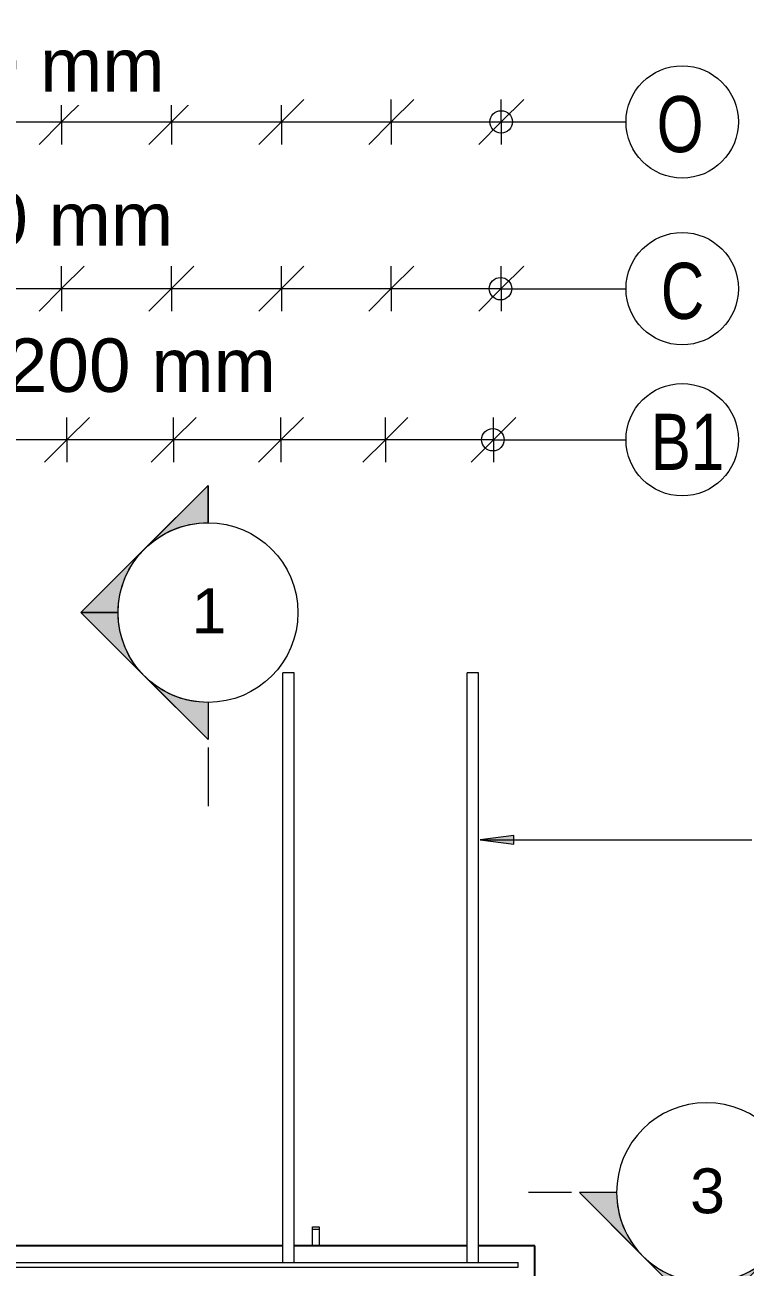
# Model space of a CAD drawing. Header units: millimetres. Extents: x 12965 to 23528, y -2876 to 5874.
# Drawn here: x 17343 to 18624, y 3662 to 5874 of the extents above; entities that cross this region are included whole.
import ezdxf

# ---------------------------------------------------------------- set-up
doc = ezdxf.new("R2010")
doc.units = ezdxf.units.MM
for name, color, linetype, lineweight in [('A-ANNO-DIMS', 211, 'Continuous', 9), ('A-ANNO-DIMS-40', 211, 'Continuous', 9), ('A-GENM', 13, 'Continuous', 18), ('A-WALL', 113, 'Continuous', 25), ('G-ANNO-SYMB', 111, 'Continuous', 9), ('S-RBAR', 171, 'Continuous', 18), ('S-RBAR-IDEN', 171, 'Continuous', 9)]:
    doc.layers.add(name, color=color, linetype=linetype, lineweight=lineweight)
doc.styles.add('Arial', font='arial.ttf', dxfattribs={"height": 80})
doc.styles.add('Arial_1', font='arial.ttf', dxfattribs={"height": 95.25})
doc.styles.add('Nirmala UI Semilight', font='NirmalaS.ttf', dxfattribs={"width": 0.8, "height": 100})
doc.dimstyles.new('Arrow_Filled_-_2_5_NI_UI', dxfattribs={"dimscale": 304.8, "dimtxt": 104.736395, "dimasz": 0.262467, "dimexe": 0.131234, "dimexo": 0.0625, "dimgap": 0.131234, "dimtad": 1, "dimdec": 0, "dimzin": 0, "dimdsep": 46, "dimtxsty": 'Nirmala UI Semilight', "dimblk1": 'OBLIQUE', "dimblk2": 'OBLIQUE', "dimsah": 1, "dimcen": 0.09, "dimazin": 0, "dimtfac": 1, "dimtdec": 4, "dimtix": 1, "dimtmove": 0, "dimatfit": 3, "dimfxl": 0.131234, "dimfxlon": 1, "dimtvp": 1, "dimtolj": 1, "dimtzin": 0, "dimarcsym": 2})
doc.dimstyles.new('Arrow_Filled_-_2_5_NI_UI_1', dxfattribs={"dimscale": 304.8, "dimtxt": 104.736395, "dimasz": 0.262467, "dimexe": 0.131234, "dimexo": 0.0625, "dimgap": 0.131234, "dimtad": 1, "dimdec": 0, "dimzin": 0, "dimdsep": 46, "dimtxsty": 'Arial_1', "dimblk1": 'OBLIQUE', "dimblk2": 'OBLIQUE', "dimsah": 1, "dimcen": 0.09, "dimazin": 0, "dimtfac": 1, "dimtdec": 4, "dimtix": 1, "dimtmove": 0, "dimatfit": 3, "dimfxl": 0.131234, "dimfxlon": 1, "dimtvp": 1, "dimtolj": 1, "dimtzin": 0, "dimarcsym": 2})

# ---------------------------------------------------------------- blocks, each defined once
blk = doc.blocks.new('RR spread anchor face based - RR-SA-4_0-180-V1-Elevation Front 1')
at = {"layer": 'A-GENM'}
for p, q in [((17854.1, 3728.8), (17854.1, 3733.8)), ((17854.1, 3733.8), (17866.1, 3733.8)), ((17854.1, 3700), (17854.1, 3728.8)), ((17866.1, 3728.8), (17854.1, 3728.8)), ((17866.1, 3733.8), (17866.1, 3728.8)), ((17866.1, 3728.8), (17866.1, 3700))]:
    blk.add_line(p, q, dxfattribs=at)
blk = doc.blocks.new('Detail View - M_Section Head - Filled SHOP DWG-1002450-Elevation Front 1')
at = {"layer": 'G-ANNO-SYMB'}
h = blk.add_hatch(color=256, dxfattribs=at)
edge = h.paths.add_edge_path()
edge.add_line((18329.2, 3794.8), (18395.4, 3794.8))
edge.add_arc((18555.4, 3794.8), 160, 180, 225)
edge.add_line((18442.3, 3681.7), (18329.2, 3794.8))
h = blk.add_hatch(color=256, dxfattribs=at)
edge = h.paths.add_edge_path()
edge.add_line((18781.7, 3794.8), (18668.6, 3681.7))
edge.add_arc((18555.4, 3794.8), 160, 315, 360)
edge.add_line((18715.4, 3794.8), (18781.7, 3794.8))
h = blk.add_hatch(color=256, dxfattribs=at)
edge = h.paths.add_edge_path()
edge.add_line((18555.4, 3568.5), (18442.3, 3681.7))
edge.add_arc((18555.4, 3794.8), 160, 225, 270)
edge.add_line((18555.4, 3634.8), (18555.4, 3568.5))
h = blk.add_hatch(color=256, dxfattribs=at)
edge = h.paths.add_edge_path()
edge.add_line((18555.4, 3568.5), (18555.4, 3634.8))
edge.add_arc((18555.4, 3794.8), 160, 270, 315)
edge.add_line((18668.6, 3681.7), (18555.4, 3568.5))
for p, q in [((18555.4, 3568.5), (18329.2, 3794.8)), ((18395.4, 3794.8), (18329.2, 3794.8)), ((18329.2, 3794.8), (18442.3, 3681.7)), ((18395.4, 3794.8), (18329.2, 3794.8)), ((18555.4, 3568.5), (18781.7, 3794.8)), ((18668.6, 3681.7), (18781.7, 3794.8)), ((18715.4, 3794.8), (18781.7, 3794.8)), ((18781.7, 3794.8), (18715.4, 3794.8)), ((18442.3, 3681.7), (18555.4, 3568.5)), ((18555.4, 3568.5), (18668.6, 3681.7)), ((18555.4, 3634.8), (18555.4, 3568.5)), ((18555.4, 3568.5), (18555.4, 3634.8))]:
    blk.add_line(p, q, dxfattribs=at)
for start, end in [(360, 180), (180, 360), (180, 225), (315, 0), (225, 270), (270, 315)]:
    blk.add_arc((18555.4, 3794.8), 160, start, end, dxfattribs=at)
blk = doc.blocks.new('M_Rebar Tag_rfa MARK - DOT 1 MM-794228-Elevation Front 1')
at = {"layer": 'S-RBAR-IDEN'}
blk.add_circle((18512.2, 5701.1), 100, dxfattribs=at)
blk = doc.blocks.new('DIMBLOCK1-Elevation Front 1')
at = {"layer": 'A-ANNO-DIMS-40'}
for p, q in [((17984.1, 5135.1), (18024.1, 5175.1)), ((17984.1, 5135.1), (17984.1, 5175.1)), ((18176.4, 5135.1), (18216.4, 5175.1)), ((18176.4, 5135.1), (18176.4, 5175.1)), ((17984.1, 5135.1), (17944.1, 5095.1)), ((18176.4, 5135.1), (17984.1, 5135.1)), ((17984.1, 5135.1), (17984.1, 5095.1)), ((18176.4, 5135.1), (18136.4, 5095.1)), ((18176.4, 5135.1), (18176.4, 5095.1))]:
    blk.add_line(p, q, dxfattribs=at)
blk = doc.blocks.new('_Oblique')
at = {"color": 0, "linetype": 'ByBlock', "lineweight": -2}
blk.add_line((-0.5, -0.5), (0.5, 0.5), dxfattribs=at)
blk = doc.blocks.new('DIMBLOCK2-Elevation Front 1')
at = {"layer": 'A-ANNO-DIMS-40'}
for p, q in [((17798.1, 5135.1), (17838.1, 5175.1)), ((17798.1, 5135.1), (17798.1, 5175.1)), ((17984.1, 5135.1), (18024.1, 5175.1)), ((17984.1, 5135.1), (17984.1, 5175.1)), ((17798.1, 5135.1), (17758.1, 5095.1)), ((17984.1, 5135.1), (17798.1, 5135.1)), ((17798.1, 5135.1), (17798.1, 5095.1)), ((17984.1, 5135.1), (17944.1, 5095.1)), ((17984.1, 5135.1), (17984.1, 5095.1))]:
    blk.add_line(p, q, dxfattribs=at)
blk = doc.blocks.new('DIMBLOCK3-Elevation Front 1')
at = {"layer": 'A-ANNO-DIMS-40'}
for p, q in [((17607.1, 5135.1), (17647.1, 5175.1)), ((17607.1, 5135.1), (17607.1, 5175.1)), ((17798.1, 5135.1), (17838.1, 5175.1)), ((17798.1, 5135.1), (17798.1, 5175.1)), ((17607.1, 5135.1), (17567.1, 5095.1)), ((17798.1, 5135.1), (17607.1, 5135.1)), ((17607.1, 5135.1), (17607.1, 5095.1)), ((17798.1, 5135.1), (17758.1, 5095.1)), ((17798.1, 5135.1), (17798.1, 5095.1))]:
    blk.add_line(p, q, dxfattribs=at)
blk = doc.blocks.new('DIMBLOCK4-Elevation Front 1')
at = {"layer": 'A-ANNO-DIMS-40'}
for p, q in [((17417.3, 5135.1), (17457.3, 5175.1)), ((17417.3, 5135.1), (17417.3, 5175.1)), ((17607.1, 5135.1), (17647.1, 5175.1)), ((17607.1, 5135.1), (17607.1, 5175.1)), ((17417.3, 5135.1), (17377.3, 5095.1)), ((17607.1, 5135.1), (17417.3, 5135.1)), ((17417.3, 5135.1), (17417.3, 5095.1)), ((17607.1, 5135.1), (17567.1, 5095.1)), ((17607.1, 5135.1), (17607.1, 5095.1))]:
    blk.add_line(p, q, dxfattribs=at)
blk = doc.blocks.new('DIMBLOCK5-Elevation Front 1')
at = {"layer": 'A-ANNO-DIMS-40'}
for p, q in [((17208.8, 5135.1), (17248.8, 5175.1)), ((17208.8, 5135.1), (17208.8, 5175.1)), ((17417.3, 5135.1), (17457.3, 5175.1)), ((17417.3, 5135.1), (17417.3, 5175.1)), ((17208.8, 5135.1), (17168.8, 5095.1)), ((17417.3, 5135.1), (17208.8, 5135.1)), ((17208.8, 5135.1), (17208.8, 5095.1)), ((17417.3, 5135.1), (17377.3, 5095.1)), ((17417.3, 5135.1), (17417.3, 5095.1))]:
    blk.add_line(p, q, dxfattribs=at)
blk = doc.blocks.new('DIMBLOCK11-Elevation Front 1')
at = {"layer": 'A-ANNO-DIMS-40'}
for p, q in [((17798.1, 5135.1), (17838.1, 5175.1)), ((17798.1, 5135.1), (17798.1, 5175.1)), ((17984.1, 5135.1), (18024.1, 5175.1)), ((17984.1, 5135.1), (17984.1, 5175.1)), ((18176.4, 5135.1), (18216.4, 5175.1)), ((18176.4, 5135.1), (18176.4, 5175.1)), ((17798.1, 5135.1), (17758.1, 5095.1)), ((17984.1, 5135.1), (17798.1, 5135.1)), ((17798.1, 5135.1), (17798.1, 5095.1)), ((17984.1, 5135.1), (17944.1, 5095.1)), ((18176.4, 5135.1), (17984.1, 5135.1)), ((18176.4, 5135.1), (17984.1, 5135.1)), ((17984.1, 5135.1), (17984.1, 5095.1)), ((18176.4, 5135.1), (18136.4, 5095.1)), ((18176.4, 5135.1), (18176.4, 5095.1))]:
    blk.add_line(p, q, dxfattribs=at)
blk = doc.blocks.new('_None')
blk = doc.blocks.new('DIMBLOCK12-Elevation Front 1')
at = {"layer": 'A-ANNO-DIMS-40'}
for p, q in [((17607.1, 5135.1), (17647.1, 5175.1)), ((17607.1, 5135.1), (17607.1, 5175.1)), ((17798.1, 5135.1), (17838.1, 5175.1)), ((17798.1, 5135.1), (17798.1, 5175.1)), ((17984.1, 5135.1), (18024.1, 5175.1)), ((17984.1, 5135.1), (17984.1, 5175.1)), ((17607.1, 5135.1), (17567.1, 5095.1)), ((17798.1, 5135.1), (17607.1, 5135.1)), ((17607.1, 5135.1), (17607.1, 5095.1)), ((17798.1, 5135.1), (17758.1, 5095.1)), ((17984.1, 5135.1), (17798.1, 5135.1)), ((17984.1, 5135.1), (17798.1, 5135.1)), ((17798.1, 5135.1), (17798.1, 5095.1)), ((17984.1, 5135.1), (17944.1, 5095.1)), ((17984.1, 5135.1), (17984.1, 5095.1))]:
    blk.add_line(p, q, dxfattribs=at)
blk = doc.blocks.new('DIMBLOCK13-Elevation Front 1')
at = {"layer": 'A-ANNO-DIMS-40'}
for p, q in [((17417.3, 5135.1), (17457.3, 5175.1)), ((17417.3, 5135.1), (17417.3, 5175.1)), ((17607.1, 5135.1), (17647.1, 5175.1)), ((17607.1, 5135.1), (17607.1, 5175.1)), ((17798.1, 5135.1), (17838.1, 5175.1)), ((17798.1, 5135.1), (17798.1, 5175.1)), ((17417.3, 5135.1), (17377.3, 5095.1)), ((17607.1, 5135.1), (17417.3, 5135.1)), ((17417.3, 5135.1), (17417.3, 5095.1)), ((17607.1, 5135.1), (17567.1, 5095.1)), ((17798.1, 5135.1), (17607.1, 5135.1)), ((17798.1, 5135.1), (17607.1, 5135.1)), ((17607.1, 5135.1), (17607.1, 5095.1)), ((17798.1, 5135.1), (17758.1, 5095.1)), ((17798.1, 5135.1), (17798.1, 5095.1))]:
    blk.add_line(p, q, dxfattribs=at)
blk = doc.blocks.new('DIMBLOCK14-Elevation Front 1')
at = {"layer": 'A-ANNO-DIMS-40'}
for p, q in [((17208.8, 5135.1), (17248.8, 5175.1)), ((17208.8, 5135.1), (17208.8, 5175.1)), ((17417.3, 5135.1), (17457.3, 5175.1)), ((17417.3, 5135.1), (17417.3, 5175.1)), ((17607.1, 5135.1), (17647.1, 5175.1)), ((17607.1, 5135.1), (17607.1, 5175.1)), ((17208.8, 5135.1), (17168.8, 5095.1)), ((17417.3, 5135.1), (17208.8, 5135.1)), ((17208.8, 5135.1), (17208.8, 5095.1)), ((17417.3, 5135.1), (17377.3, 5095.1)), ((17607.1, 5135.1), (17417.3, 5135.1)), ((17607.1, 5135.1), (17417.3, 5135.1)), ((17417.3, 5135.1), (17417.3, 5095.1)), ((17607.1, 5135.1), (17567.1, 5095.1)), ((17607.1, 5135.1), (17607.1, 5095.1))]:
    blk.add_line(p, q, dxfattribs=at)
blk = doc.blocks.new('DIMBLOCK15-Elevation Front 1')
at = {"layer": 'A-ANNO-DIMS-40'}
for p, q in [((17020.2, 5135.1), (17060.2, 5175.1)), ((17020.2, 5135.1), (17020.2, 5175.1)), ((17208.8, 5135.1), (17248.8, 5175.1)), ((17208.8, 5135.1), (17208.8, 5175.1)), ((17417.3, 5135.1), (17457.3, 5175.1)), ((17417.3, 5135.1), (17417.3, 5175.1)), ((17020.2, 5135.1), (16980.2, 5095.1)), ((17208.8, 5135.1), (17020.2, 5135.1)), ((17020.2, 5135.1), (17020.2, 5095.1)), ((17208.8, 5135.1), (17168.8, 5095.1)), ((17417.3, 5135.1), (17208.8, 5135.1)), ((17417.3, 5135.1), (17208.8, 5135.1)), ((17208.8, 5135.1), (17208.8, 5095.1)), ((17417.3, 5135.1), (17377.3, 5095.1)), ((17417.3, 5135.1), (17417.3, 5095.1))]:
    blk.add_line(p, q, dxfattribs=at)
blk = doc.blocks.new('DIMBLOCK24-Elevation Front 1')
at = {"layer": 'A-ANNO-DIMS-40'}
for p, q in [((17212.4, 5404.3), (17252.4, 5444.3)), ((17212.4, 5404.3), (17212.4, 5444.3)), ((17407.9, 5404.3), (17447.9, 5444.3)), ((17407.9, 5404.3), (17407.9, 5444.3)), ((17212.4, 5404.3), (17172.4, 5364.3)), ((17212.4, 5404.3), (17407.9, 5404.3)), ((17212.4, 5404.3), (17212.4, 5364.3)), ((17407.9, 5404.3), (17367.9, 5364.3)), ((17407.9, 5404.3), (17407.9, 5364.3))]:
    blk.add_line(p, q, dxfattribs=at)
blk = doc.blocks.new('DIMBLOCK25-Elevation Front 1')
at = {"layer": 'A-ANNO-DIMS-40'}
for p, q in [((17407.9, 5404.3), (17447.9, 5444.3)), ((17407.9, 5404.3), (17407.9, 5444.3)), ((17603.4, 5404.3), (17643.4, 5444.3)), ((17603.4, 5404.3), (17603.4, 5444.3)), ((17407.9, 5404.3), (17367.9, 5364.3)), ((17407.9, 5404.3), (17603.4, 5404.3)), ((17407.9, 5404.3), (17407.9, 5364.3)), ((17603.4, 5404.3), (17563.4, 5364.3)), ((17603.4, 5404.3), (17603.4, 5364.3))]:
    blk.add_line(p, q, dxfattribs=at)
blk = doc.blocks.new('DIMBLOCK26-Elevation Front 1')
at = {"layer": 'A-ANNO-DIMS-40'}
for p, q in [((17603.4, 5404.3), (17643.4, 5444.3)), ((17603.4, 5404.3), (17603.4, 5444.3)), ((17799, 5404.3), (17839, 5444.3)), ((17799, 5404.3), (17799, 5444.3)), ((17603.4, 5404.3), (17563.4, 5364.3)), ((17603.4, 5404.3), (17799, 5404.3)), ((17603.4, 5404.3), (17603.4, 5364.3)), ((17799, 5404.3), (17759, 5364.3)), ((17799, 5404.3), (17799, 5364.3))]:
    blk.add_line(p, q, dxfattribs=at)
blk = doc.blocks.new('DIMBLOCK27-Elevation Front 1')
at = {"layer": 'A-ANNO-DIMS-40'}
for p, q in [((17799, 5404.3), (17839, 5444.3)), ((17799, 5404.3), (17799, 5444.3)), ((17994.5, 5404.3), (18034.5, 5444.3)), ((17994.5, 5404.3), (17994.5, 5444.3)), ((17799, 5404.3), (17759, 5364.3)), ((17799, 5404.3), (17994.5, 5404.3)), ((17799, 5404.3), (17799, 5364.3)), ((17994.5, 5404.3), (17954.5, 5364.3)), ((17994.5, 5404.3), (17994.5, 5364.3))]:
    blk.add_line(p, q, dxfattribs=at)
blk = doc.blocks.new('DIMBLOCK28-Elevation Front 1')
at = {"layer": 'A-ANNO-DIMS-40'}
for p, q in [((17994.5, 5404.3), (18034.5, 5444.3)), ((17994.5, 5404.3), (17994.5, 5444.3)), ((18190.1, 5404.3), (18230.1, 5444.3)), ((18190.1, 5404.3), (18190.1, 5444.3)), ((17994.5, 5404.3), (17954.5, 5364.3)), ((17994.5, 5404.3), (18190.1, 5404.3)), ((17994.5, 5404.3), (17994.5, 5364.3)), ((18190.1, 5404.3), (18150.1, 5364.3)), ((18190.1, 5404.3), (18190.1, 5364.3))]:
    blk.add_line(p, q, dxfattribs=at)
blk = doc.blocks.new('DIMBLOCK29-Elevation Front 1')
at = {"layer": 'A-ANNO-DIMS-40'}
for p, q in [((16234.6, 5404.3), (16274.6, 5444.3)), ((16234.6, 5404.3), (16234.6, 5444.3)), ((16430.2, 5404.3), (16470.2, 5444.3)), ((16430.2, 5404.3), (16430.2, 5444.3)), ((16625.7, 5404.3), (16665.7, 5444.3)), ((16625.7, 5404.3), (16625.7, 5444.3)), ((16821.3, 5404.3), (16861.3, 5444.3)), ((16821.3, 5404.3), (16821.3, 5444.3)), ((17016.8, 5404.3), (17056.8, 5444.3)), ((17016.8, 5404.3), (17016.8, 5444.3)), ((17212.4, 5404.3), (17252.4, 5444.3)), ((17212.4, 5404.3), (17212.4, 5444.3)), ((17407.9, 5404.3), (17447.9, 5444.3)), ((17407.9, 5404.3), (17407.9, 5444.3)), ((17603.4, 5404.3), (17643.4, 5444.3)), ((17603.4, 5404.3), (17603.4, 5444.3)), ((17799, 5404.3), (17839, 5444.3)), ((17799, 5404.3), (17799, 5444.3)), ((17994.5, 5404.3), (18034.5, 5444.3)), ((17994.5, 5404.3), (17994.5, 5444.3)), ((18190.1, 5404.3), (18230.1, 5444.3)), ((18190.1, 5404.3), (18190.1, 5444.3)), ((16234.6, 5404.3), (16194.6, 5364.3)), ((16234.6, 5404.3), (18190.1, 5404.3)), ((16234.6, 5404.3), (16430.2, 5404.3)), ((16234.6, 5404.3), (16234.6, 5364.3)), ((16430.2, 5404.3), (16390.2, 5364.3)), ((16430.2, 5404.3), (16625.7, 5404.3)), ((16430.2, 5404.3), (16430.2, 5364.3)), ((16625.7, 5404.3), (16585.7, 5364.3)), ((16625.7, 5404.3), (16821.3, 5404.3)), ((16625.7, 5404.3), (16625.7, 5364.3)), ((16821.3, 5404.3), (16781.3, 5364.3)), ((16821.3, 5404.3), (17016.8, 5404.3)), ((16821.3, 5404.3), (16821.3, 5364.3)), ((17016.8, 5404.3), (16976.8, 5364.3)), ((17016.8, 5404.3), (17212.4, 5404.3)), ((17016.8, 5404.3), (17016.8, 5364.3)), ((17212.4, 5404.3), (17172.4, 5364.3)), ((17212.4, 5404.3), (17407.9, 5404.3)), ((17212.4, 5404.3), (17212.4, 5364.3)), ((17407.9, 5404.3), (17367.9, 5364.3)), ((17407.9, 5404.3), (17603.4, 5404.3)), ((17407.9, 5404.3), (17407.9, 5364.3)), ((17603.4, 5404.3), (17563.4, 5364.3)), ((17603.4, 5404.3), (17799, 5404.3)), ((17603.4, 5404.3), (17603.4, 5364.3)), ((17799, 5404.3), (17759, 5364.3)), ((17799, 5404.3), (17994.5, 5404.3)), ((17799, 5404.3), (17799, 5364.3)), ((17994.5, 5404.3), (17954.5, 5364.3)), ((17994.5, 5404.3), (18190.1, 5404.3)), ((17994.5, 5404.3), (17994.5, 5364.3)), ((18190.1, 5404.3), (18150.1, 5364.3)), ((18190.1, 5404.3), (18190.1, 5364.3))]:
    blk.add_line(p, q, dxfattribs=at)
blk = doc.blocks.new('DIMBLOCK191-Elevation Front 1')
at = {"layer": 'A-ANNO-DIMS-40'}
for p, q in [((17212.4, 5701.1), (17252.4, 5741.1)), ((17212.4, 5701.1), (17212.4, 5741.1)), ((17407.9, 5701.1), (17447.9, 5741.1)), ((17407.9, 5701.1), (17407.9, 5741.1)), ((17212.4, 5701.1), (17172.4, 5661.1)), ((17212.4, 5701.1), (17407.9, 5701.1)), ((17212.4, 5701.1), (17212.4, 5661.1)), ((17407.9, 5701.1), (17367.9, 5661.1)), ((17407.9, 5701.1), (17407.9, 5661.1))]:
    blk.add_line(p, q, dxfattribs=at)
blk = doc.blocks.new('DIMBLOCK192-Elevation Front 1')
at = {"layer": 'A-ANNO-DIMS-40'}
for p, q in [((17407.9, 5701.1), (17447.9, 5741.1)), ((17407.9, 5701.1), (17407.9, 5741.1)), ((17603.4, 5701.1), (17643.4, 5741.1)), ((17603.4, 5701.1), (17603.4, 5741.1)), ((17407.9, 5701.1), (17367.9, 5661.1)), ((17407.9, 5701.1), (17603.4, 5701.1)), ((17407.9, 5701.1), (17407.9, 5661.1)), ((17603.4, 5701.1), (17563.4, 5661.1)), ((17603.4, 5701.1), (17603.4, 5661.1))]:
    blk.add_line(p, q, dxfattribs=at)
blk = doc.blocks.new('DIMBLOCK193-Elevation Front 1')
at = {"layer": 'A-ANNO-DIMS-40'}
for p, q in [((17603.4, 5701.1), (17643.4, 5741.1)), ((17603.4, 5701.1), (17603.4, 5741.1)), ((17799, 5701.1), (17839, 5741.1)), ((17799, 5701.1), (17799, 5741.1)), ((17603.4, 5701.1), (17563.4, 5661.1)), ((17603.4, 5701.1), (17799, 5701.1)), ((17603.4, 5701.1), (17603.4, 5661.1)), ((17799, 5701.1), (17759, 5661.1)), ((17799, 5701.1), (17799, 5661.1))]:
    blk.add_line(p, q, dxfattribs=at)
blk = doc.blocks.new('DIMBLOCK194-Elevation Front 1')
at = {"layer": 'A-ANNO-DIMS-40'}
for p, q in [((17799, 5701.1), (17839, 5741.1)), ((17799, 5701.1), (17799, 5741.1)), ((17994.5, 5701.1), (18034.5, 5741.1)), ((17994.5, 5701.1), (17994.5, 5741.1)), ((17799, 5701.1), (17759, 5661.1)), ((17799, 5701.1), (17994.5, 5701.1)), ((17799, 5701.1), (17799, 5661.1)), ((17994.5, 5701.1), (17954.5, 5661.1)), ((17994.5, 5701.1), (17994.5, 5661.1))]:
    blk.add_line(p, q, dxfattribs=at)
blk = doc.blocks.new('DIMBLOCK195-Elevation Front 1')
at = {"layer": 'A-ANNO-DIMS-40'}
for p, q in [((17994.5, 5701.1), (18034.5, 5741.1)), ((17994.5, 5701.1), (17994.5, 5741.1)), ((18190.1, 5701.1), (18230.1, 5741.1)), ((18190.1, 5701.1), (18190.1, 5741.1)), ((17994.5, 5701.1), (17954.5, 5661.1)), ((17994.5, 5701.1), (18190.1, 5701.1)), ((17994.5, 5701.1), (17994.5, 5661.1)), ((18190.1, 5701.1), (18150.1, 5661.1)), ((18190.1, 5701.1), (18190.1, 5661.1))]:
    blk.add_line(p, q, dxfattribs=at)
blk = doc.blocks.new('DIMBLOCK196-Elevation Front 1')
at = {"layer": 'A-ANNO-DIMS-40'}
for p, q in [((16234.6, 5701.1), (16274.6, 5741.1)), ((16234.6, 5701.1), (16234.6, 5741.1)), ((16430.2, 5701.1), (16470.2, 5741.1)), ((16430.2, 5701.1), (16430.2, 5741.1)), ((16625.7, 5701.1), (16665.7, 5741.1)), ((16625.7, 5701.1), (16625.7, 5741.1)), ((16821.3, 5701.1), (16861.3, 5741.1)), ((16821.3, 5701.1), (16821.3, 5741.1)), ((17016.8, 5701.1), (17056.8, 5741.1)), ((17016.8, 5701.1), (17016.8, 5741.1)), ((17212.4, 5701.1), (17252.4, 5741.1)), ((17212.4, 5701.1), (17212.4, 5741.1)), ((17407.9, 5701.1), (17447.9, 5741.1)), ((17407.9, 5701.1), (17407.9, 5741.1)), ((17603.4, 5701.1), (17643.4, 5741.1)), ((17603.4, 5701.1), (17603.4, 5741.1)), ((17799, 5701.1), (17839, 5741.1)), ((17799, 5701.1), (17799, 5741.1)), ((17994.5, 5701.1), (18034.5, 5741.1)), ((17994.5, 5701.1), (17994.5, 5741.1)), ((18190.1, 5701.1), (18230.1, 5741.1)), ((18190.1, 5701.1), (18190.1, 5741.1)), ((16234.6, 5701.1), (16194.6, 5661.1)), ((16234.6, 5701.1), (18190.1, 5701.1)), ((16234.6, 5701.1), (16430.2, 5701.1)), ((16234.6, 5701.1), (16234.6, 5661.1)), ((16430.2, 5701.1), (16390.2, 5661.1)), ((16430.2, 5701.1), (16625.7, 5701.1)), ((16430.2, 5701.1), (16430.2, 5661.1)), ((16625.7, 5701.1), (16585.7, 5661.1)), ((16625.7, 5701.1), (16821.3, 5701.1)), ((16625.7, 5701.1), (16625.7, 5661.1)), ((16821.3, 5701.1), (16781.3, 5661.1)), ((16821.3, 5701.1), (17016.8, 5701.1)), ((16821.3, 5701.1), (16821.3, 5661.1)), ((17016.8, 5701.1), (16976.8, 5661.1)), ((17016.8, 5701.1), (17212.4, 5701.1)), ((17016.8, 5701.1), (17016.8, 5661.1)), ((17212.4, 5701.1), (17172.4, 5661.1)), ((17212.4, 5701.1), (17407.9, 5701.1)), ((17212.4, 5701.1), (17212.4, 5661.1)), ((17407.9, 5701.1), (17367.9, 5661.1)), ((17407.9, 5701.1), (17603.4, 5701.1)), ((17407.9, 5701.1), (17407.9, 5661.1)), ((17603.4, 5701.1), (17563.4, 5661.1)), ((17603.4, 5701.1), (17799, 5701.1)), ((17603.4, 5701.1), (17603.4, 5661.1)), ((17799, 5701.1), (17759, 5661.1)), ((17799, 5701.1), (17994.5, 5701.1)), ((17799, 5701.1), (17799, 5661.1)), ((17994.5, 5701.1), (17954.5, 5661.1)), ((17994.5, 5701.1), (18190.1, 5701.1)), ((17994.5, 5701.1), (17994.5, 5661.1)), ((18190.1, 5701.1), (18150.1, 5661.1)), ((18190.1, 5701.1), (18190.1, 5661.1))]:
    blk.add_line(p, q, dxfattribs=at)

msp = doc.modelspace()

# ---------------------------------------------------------------- hatches: boundary and pattern name
at = {"layer": 'S-RBAR-IDEN'}
msp.add_hatch(color=256, dxfattribs=at).paths.add_polyline_path([(18152.7, 4422.8), (18212.7, 4414.9), (18212.7, 4430.7)])

# ---------------------------------------------------------------- linework, layer by layer
at = {"layer": 'A-WALL'}
for p, q in [((17801.6, 3700), (17221.6, 3700)), ((18129.8, 3700), (17821.6, 3700)), ((18250.1, 3700), (18149.8, 3700)), ((18250.1, 3630), (18250.1, 3700))]:
    msp.add_line(p, q, dxfattribs=at)
at = {"layer": 'G-ANNO-SYMB'}
for p, q in [((17668.5, 4587.5), (17668.5, 4482.6)), ((18315.4, 3794.8), (18238.6, 3794.8))]:
    msp.add_line(p, q, dxfattribs=at)
at = {"layer": 'S-RBAR'}
for p, q in [((17821.6, 4720), (17801.6, 4720)), ((17801.6, 3670), (17801.6, 4720)), ((17821.6, 3670), (17821.6, 4720)), ((18149.8, 4720), (18129.8, 4720)), ((18129.8, 3670), (18129.8, 4720)), ((18149.8, 3670), (18149.8, 4720)), ((16204.6, 3670), (18220.1, 3670)), ((16204.6, 3662), (18220.1, 3662)), ((18220.1, 3662), (18220.1, 3670))]:
    msp.add_line(p, q, dxfattribs=at)
at = {"layer": 'S-RBAR-IDEN'}
for p, q in [((18190, 5701.1), (18412.2, 5701.1)), ((18188.8, 5404.2), (18412.2, 5404.2)), ((18175.2, 5135.3), (18412.2, 5135.3)), ((18212.7, 4430.7), (18152.7, 4422.8)), ((18212.7, 4414.9), (18212.7, 4430.7)), ((18152.7, 4422.8), (18212.7, 4414.9)), ((18152.7, 4422.8), (18636, 4422.8))]:
    msp.add_line(p, q, dxfattribs=at)
for centre in [(18190, 5701.1), (18188.8, 5404.2), (18175.2, 5135.3)]:
    msp.add_circle(centre, 20, dxfattribs=at)

# ---------------------------------------------------------------- block references
at = {"layer": 'A-GENM'}
msp.add_blockref('RR spread anchor face based - RR-SA-4_0-180-V1-Elevation Front 1', (0, 0), dxfattribs=at)
at = {"layer": 'G-ANNO-SYMB', "extrusion": (0, 0, -1), "rotation": 90.00000000000038}
msp.add_blockref('Detail View - M_Section Head - Filled SHOP DWG-1002450-Elevation Front 1', (-13873.7, -13727.9), dxfattribs=at)
at = {"layer": 'G-ANNO-SYMB'}
msp.add_blockref('Detail View - M_Section Head - Filled SHOP DWG-1002450-Elevation Front 1', (0, 0), dxfattribs=at)
at = {"layer": 'S-RBAR-IDEN'}
for p in [(0, 0), (0, -296.9), (0, -565.8)]:
    msp.add_blockref('M_Rebar Tag_rfa MARK - DOT 1 MM-794228-Elevation Front 1', p, dxfattribs=at)

# ---------------------------------------------------------------- texts
at = {"layer": 'G-ANNO-SYMB', "char_height": 80, "width": 76.962, "attachment_point": 1, "style": 'Arial'}
for s, insert in [('1', (17639.1, 4870.6)), ('3', (18526.1, 3837.9))]:
    msp.add_mtext(s, dxfattribs=dict(at, insert=insert))
at = {"layer": 'S-RBAR-IDEN', "char_height": 100, "attachment_point": 1, "style": 'Nirmala UI Semilight'}
for s, insert, width in [('O', (18466.8, 5747.2), 102.616), ('C', (18474.1, 5450.3), 84.658), ('B1', (18456.2, 5181.4), 128.27)]:
    msp.add_mtext(s, dxfattribs=dict(at, insert=insert, width=width))

# ---------------------------------------------------------------- dimensions: what is measured, and where the dimension line sits
at = {"layer": 'A-ANNO-DIMS'}
for base, p1, p2, text, dimstyle, override, picture, middle in [((18190.1, 5701.1), (16234.6, 5661.1), (18190.1, 5661.1), '1955', 'Arrow_Filled_-_2_5_NI_UI', {"dimpost": '<>', "dimblk1": 'None', "dimblk2": 'None', "dimsah": 1, "dimfxl": 1955.420192}, 'DIMBLOCK196-Elevation Front 1', (17212.4, 5793.1)), ((17407.9, 5701.1), (17212.4, 5661.1), (17407.9, 5661.1), ' ', 'Arrow_Filled_-_2_5_NI_UI', {"dimpost": '<>', "dimfxl": 195.542019}, 'DIMBLOCK191-Elevation Front 1', (17310.1, 5701.1)), ((17603.4, 5701.1), (17407.9, 5661.1), (17603.4, 5661.1), ' ', 'Arrow_Filled_-_2_5_NI_UI', {"dimpost": '<>', "dimfxl": 195.542019}, 'DIMBLOCK192-Elevation Front 1', (17505.7, 5701.1)), ((17799, 5701.1), (17603.4, 5661.1), (17799, 5661.1), ' ', 'Arrow_Filled_-_2_5_NI_UI', {"dimpost": '<>', "dimfxl": 195.542019}, 'DIMBLOCK193-Elevation Front 1', (17701.2, 5701.1)), ((17994.5, 5701.1), (17799, 5661.1), (17994.5, 5661.1), ' ', 'Arrow_Filled_-_2_5_NI_UI', {"dimpost": '<>', "dimfxl": 195.542019}, 'DIMBLOCK194-Elevation Front 1', (17896.8, 5701.1)), ((18190.1, 5701.1), (17994.5, 5661.1), (18190.1, 5661.1), ' ', 'Arrow_Filled_-_2_5_NI_UI', {"dimpost": '<>', "dimfxl": 195.542019}, 'DIMBLOCK195-Elevation Front 1', (18092.3, 5701.1)), ((18190.1, 5404.3), (16234.6, 5364.3), (18190.1, 5364.3), '1955', 'Arrow_Filled_-_2_5_NI_UI_1', {"dimpost": '<>', "dimblk1": 'None', "dimblk2": 'None', "dimsah": 1, "dimfxl": 1955.433774}, 'DIMBLOCK29-Elevation Front 1', (17212.4, 5493)), ((17407.9, 5404.3), (17212.4, 5364.3), (17407.9, 5364.3), ' ', 'Arrow_Filled_-_2_5_NI_UI_1', {"dimpost": '<>', "dimfxl": 195.543377}, 'DIMBLOCK24-Elevation Front 1', (17310.1, 5404.3)), ((17603.4, 5404.3), (17407.9, 5364.3), (17603.4, 5364.3), ' ', 'Arrow_Filled_-_2_5_NI_UI_1', {"dimpost": '<>', "dimfxl": 195.543377}, 'DIMBLOCK25-Elevation Front 1', (17505.7, 5404.3)), ((17799, 5404.3), (17603.4, 5364.3), (17799, 5364.3), ' ', 'Arrow_Filled_-_2_5_NI_UI_1', {"dimpost": '<>', "dimfxl": 195.543377}, 'DIMBLOCK26-Elevation Front 1', (17701.2, 5404.3)), ((17994.5, 5404.3), (17799, 5364.3), (17994.5, 5364.3), ' ', 'Arrow_Filled_-_2_5_NI_UI_1', {"dimpost": '<>', "dimfxl": 195.543377}, 'DIMBLOCK27-Elevation Front 1', (17896.8, 5404.3)), ((18190.1, 5404.3), (17994.5, 5364.3), (18190.1, 5364.3), ' ', 'Arrow_Filled_-_2_5_NI_UI_1', {"dimpost": '<>', "dimfxl": 195.543377}, 'DIMBLOCK28-Elevation Front 1', (18092.3, 5404.3)), ((17208.8, 5135.1), (17417.3, 5095.1), (17208.8, 5095.1), '209', 'Arrow_Filled_-_2_5_NI_UI', {"dimpost": '<>', "dimblk1": 'None', "dimblk2": 'None', "dimsah": 1, "dimfxl": 208.53278}, 'DIMBLOCK15-Elevation Front 1', (17313, 5226.8)), ((17417.3, 5135.1), (17607.1, 5095.1), (17417.3, 5095.1), '190', 'Arrow_Filled_-_2_5_NI_UI', {"dimpost": '<>', "dimblk1": 'None', "dimblk2": 'None', "dimsah": 1, "dimfxl": 189.78278}, 'DIMBLOCK14-Elevation Front 1', (17512.2, 5227.1)), ((17607.1, 5135.1), (17798.1, 5095.1), (17607.1, 5095.1), '191', 'Arrow_Filled_-_2_5_NI_UI', {"dimpost": '<>', "dimblk1": 'None', "dimblk2": 'None', "dimsah": 1, "dimfxl": 191.03278}, 'DIMBLOCK13-Elevation Front 1', (17702.6, 5227.1)), ((17798.1, 5135.1), (17984.1, 5095.1), (17798.1, 5095.1), '186', 'Arrow_Filled_-_2_5_NI_UI', {"dimpost": '<>', "dimblk1": 'None', "dimblk2": 'None', "dimsah": 1, "dimfxl": 186.03278}, 'DIMBLOCK12-Elevation Front 1', (17891.1, 5227.1)), ((17984.1, 5135.1), (18176.4, 5095.1), (17984.1, 5095.1), '192', 'Arrow_Filled_-_2_5_NI_UI', {"dimpost": '<>', "dimblk1": 'None', "dimblk2": 'None', "dimsah": 1, "dimfxl": 192.28278}, 'DIMBLOCK11-Elevation Front 1', (18080.3, 5227.1)), ((17208.8, 5135.1), (17417.3, 5095.1), (17208.8, 5095.1), ' ', 'Arrow_Filled_-_2_5_NI_UI', {"dimpost": '<>', "dimfxl": 208.53278}, 'DIMBLOCK5-Elevation Front 1', (17313, 5135.1)), ((17417.3, 5135.1), (17607.1, 5095.1), (17417.3, 5095.1), ' ', 'Arrow_Filled_-_2_5_NI_UI', {"dimpost": '<>', "dimfxl": 189.78278}, 'DIMBLOCK4-Elevation Front 1', (17512.2, 5135.1)), ((17607.1, 5135.1), (17798.1, 5095.1), (17607.1, 5095.1), ' ', 'Arrow_Filled_-_2_5_NI_UI', {"dimpost": '<>', "dimfxl": 191.03278}, 'DIMBLOCK3-Elevation Front 1', (17702.6, 5135.1)), ((17798.1, 5135.1), (17984.1, 5095.1), (17798.1, 5095.1), ' ', 'Arrow_Filled_-_2_5_NI_UI', {"dimpost": '<>', "dimfxl": 186.03278}, 'DIMBLOCK2-Elevation Front 1', (17891.1, 5135.1)), ((17984.1, 5135.1), (18176.4, 5095.1), (17984.1, 5095.1), ' ', 'Arrow_Filled_-_2_5_NI_UI', {"dimpost": '<>', "dimfxl": 192.28278}, 'DIMBLOCK1-Elevation Front 1', (18080.3, 5135.1))]:
    dim = msp.add_linear_dim(base=base, p1=p1, p2=p2, text=text, dimstyle=dimstyle, override=override, dxfattribs=at)
    dim.commit()
    dim.dimension.update_dxf_attribs({"geometry": picture, "text_midpoint": middle})

# ---------------------------------------------------------------- next in the draw order: texts
at = {"layer": 'S-RBAR-IDEN', "char_height": 95.25, "attachment_point": 1, "style": 'Arial_1', "bg_fill": 3, "box_fill_scale": 1.25, "bg_fill_color": 256, "bg_fill_true_color": 13158600, "bg_fill_transparency": 0}
for s, insert, width in [('T10 @200 mm', (16709.3, 5850.1), 1080.675), ('T8 @200 mm', (16798.6, 5575.9), 990.886), ('T8 U Bar @200 mm', (16604.3, 5315.6), 1452.658)]:
    msp.add_mtext(s, dxfattribs=dict(at, insert=insert, width=width))

doc.saveas('drawing.dxf')
